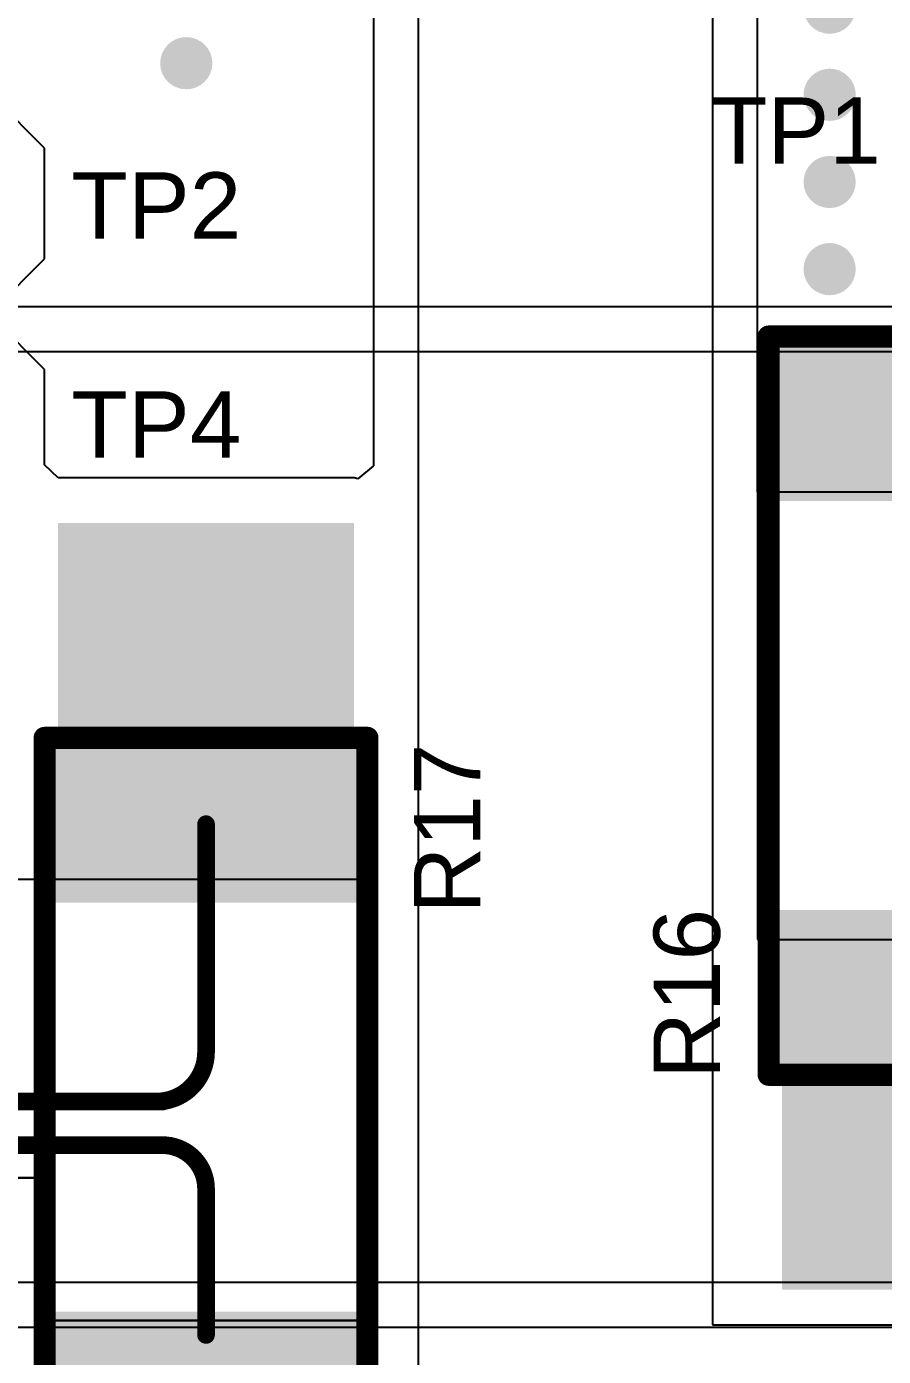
# Model space of a CAD drawing. Header units: inches. Extents: x 0.38 to 9.66, y 2.79 to 4.95.
# Drawn here: x 4.77 to 5.157, y 3.668 to 4.269 of the extents above; entities that cross this region are included whole.
import ezdxf

# ---------------------------------------------------------------- set-up
doc = ezdxf.new("R2010")
doc.units = ezdxf.units.IN
doc.header["$MEASUREMENT"] = 0
for name, color, linetype in [('Bottom Layer', 5, 'Continuous'), ('Top Layer', 1, 'Continuous'), ('Top Overlay', 2, 'Continuous'), ('Top Paste', 8, 'Continuous'), ('Top Solder', 216, 'Continuous'), ('Via Holes', 16, 'Continuous')]:
    doc.layers.add(name, color=color, linetype=linetype)
doc.styles.add('Arial', font='', dxfattribs={"height": 0.2})
doc.styles.get('Arial').set_extended_font_data('Arial')

# ---------------------------------------------------------------- blocks, each defined once
blk = doc.blocks.new('RES_2512_14')
at = {"layer": 'Top Layer'}
for points in [[(-0.15945, 0.06693), (-0.09646, 0.06693), (-0.09646, -0.06693), (-0.15945, -0.06693)], [(0.09646, 0.06693), (0.15945, 0.06693), (0.15945, -0.06693), (0.09646, -0.06693)]]:
    blk.add_hatch(color=1, dxfattribs=at).paths.add_polyline_path(points)
at = {"layer": 'Top Paste'}
for points in [[(-0.15945, 0.06693), (-0.09646, 0.06693), (-0.09646, -0.06693), (-0.15945, -0.06693)], [(0.09646, 0.06693), (0.15945, 0.06693), (0.15945, -0.06693), (0.09646, -0.06693)]]:
    blk.add_hatch(color=8, dxfattribs=at).paths.add_polyline_path(points)
at = {"layer": 'Top Solder'}
for points in [[(-0.16345, 0.07093), (-0.09246, 0.07093), (-0.09246, -0.07093), (-0.16345, -0.07093)], [(0.09246, 0.07093), (0.16345, 0.07093), (0.16345, -0.07093), (0.09246, -0.07093)]]:
    blk.add_hatch(color=216, dxfattribs=at).paths.add_polyline_path(points)
at = {"layer": 'Top Overlay'}
for points in [[(-0.167, -0.073, 0.01, 0.01, 0), (-0.167, 0.073, 0.01, 0.01, 0)], [(0.16679, 0.073, 0.01, 0.01, 0), (-0.167, 0.073, 0.01, 0.01, 0)], [(0.16679, -0.073, 0.01, 0.01, 0), (0.16679, 0.073, 0.01, 0.01, 0)], [(0.16679, -0.073, 0.01, 0.01, 0), (-0.167, -0.073, 0.01, 0.01, 0)]]:
    blk.add_lwpolyline(points, format="xyseb", dxfattribs=at)
for points in [[(-0.1695, 0.073, 0.005, 0.005, 1), (-0.1645, 0.073, 0.005, 0.005, 1)], [(-0.1695, 0.073, 0.005, 0.005, 1), (-0.1645, 0.073, 0.005, 0.005, 1)], [(0.16429, 0.073, 0.005, 0.005, 1), (0.16929, 0.073, 0.005, 0.005, 1)], [(0.16429, 0.073, 0.005, 0.005, 1), (0.16929, 0.073, 0.005, 0.005, 1)], [(-0.1695, -0.073, 0.005, 0.005, 1), (-0.1645, -0.073, 0.005, 0.005, 1)], [(-0.1695, -0.073, 0.005, 0.005, 1), (-0.1645, -0.073, 0.005, 0.005, 1)], [(0.16429, -0.073, 0.005, 0.005, 1), (0.16929, -0.073, 0.005, 0.005, 1)], [(0.16429, -0.073, 0.005, 0.005, 1), (0.16929, -0.073, 0.005, 0.005, 1)]]:
    blk.add_lwpolyline(points, format="xyseb", close=True, dxfattribs=at)
blk = doc.blocks.new('RES_2512_15')
at = {"layer": 'Top Layer'}
for points in [[(-0.15945, 0.06693), (-0.09646, 0.06693), (-0.09646, -0.06693), (-0.15945, -0.06693)], [(0.09646, 0.06693), (0.15945, 0.06693), (0.15945, -0.06693), (0.09646, -0.06693)]]:
    blk.add_hatch(color=1, dxfattribs=at).paths.add_polyline_path(points)
at = {"layer": 'Top Paste'}
for points in [[(-0.15945, 0.06693), (-0.09646, 0.06693), (-0.09646, -0.06693), (-0.15945, -0.06693)], [(0.09646, 0.06693), (0.15945, 0.06693), (0.15945, -0.06693), (0.09646, -0.06693)]]:
    blk.add_hatch(color=8, dxfattribs=at).paths.add_polyline_path(points)
at = {"layer": 'Top Solder'}
for points in [[(-0.16345, 0.07093), (-0.09246, 0.07093), (-0.09246, -0.07093), (-0.16345, -0.07093)], [(0.09246, 0.07093), (0.16345, 0.07093), (0.16345, -0.07093), (0.09246, -0.07093)]]:
    blk.add_hatch(color=216, dxfattribs=at).paths.add_polyline_path(points)
at = {"layer": 'Top Overlay'}
for points in [[(-0.167, 0.073, 0.01, 0.01, 0), (0.16679, 0.073, 0.01, 0.01, 0)], [(-0.167, 0.073, 0.01, 0.01, 0), (-0.167, -0.073, 0.01, 0.01, 0)], [(0.16679, 0.073, 0.01, 0.01, 0), (0.16679, -0.073, 0.01, 0.01, 0)], [(-0.167, -0.073, 0.01, 0.01, 0), (0.16679, -0.073, 0.01, 0.01, 0)]]:
    blk.add_lwpolyline(points, format="xyseb", dxfattribs=at)
for points in [[(-0.1695, 0.073, 0.005, 0.005, 1), (-0.1645, 0.073, 0.005, 0.005, 1)], [(-0.1695, 0.073, 0.005, 0.005, 1), (-0.1645, 0.073, 0.005, 0.005, 1)], [(0.16429, 0.073, 0.005, 0.005, 1), (0.16929, 0.073, 0.005, 0.005, 1)], [(0.16429, 0.073, 0.005, 0.005, 1), (0.16929, 0.073, 0.005, 0.005, 1)], [(-0.1695, -0.073, 0.005, 0.005, 1), (-0.1645, -0.073, 0.005, 0.005, 1)], [(-0.1695, -0.073, 0.005, 0.005, 1), (-0.1645, -0.073, 0.005, 0.005, 1)], [(0.16429, -0.073, 0.005, 0.005, 1), (0.16929, -0.073, 0.005, 0.005, 1)], [(0.16429, -0.073, 0.005, 0.005, 1), (0.16929, -0.073, 0.005, 0.005, 1)]]:
    blk.add_lwpolyline(points, format="xyseb", close=True, dxfattribs=at)

msp = doc.modelspace()

# ---------------------------------------------------------------- hatches: boundary and pattern name
at = {"layer": 'Bottom Layer'}
h = msp.add_hatch(color=5, dxfattribs=at)
edge = h.paths.add_edge_path()
edge.add_arc((5.133, 4.2776), 0.01181, 0, 360)
h = msp.add_hatch(color=5, dxfattribs=at)
edge = h.paths.add_edge_path()
edge.add_arc((4.842, 4.2525), 0.01181, 0, 360)
h = msp.add_hatch(color=5, dxfattribs=at)
edge = h.paths.add_edge_path()
edge.add_arc((5.133, 4.2382), 0.01181, 0, 360)
h = msp.add_hatch(color=5, dxfattribs=at)
edge = h.paths.add_edge_path()
edge.add_arc((5.133, 4.1988), 0.01181, 0, 360)
h = msp.add_hatch(color=5, dxfattribs=at)
edge = h.paths.add_edge_path()
edge.add_arc((5.133, 4.1594), 0.01181, 0, 360)
h = msp.add_hatch(color=5, dxfattribs=at)
edge = h.paths.add_edge_path()
edge.add_arc((4.81167, 4.0175), 0.01181, 0, 360)
h = msp.add_hatch(color=5, dxfattribs=at)
edge = h.paths.add_edge_path()
edge.add_arc((4.85107, 4.0175), 0.01181, 0, 360)
h = msp.add_hatch(color=5, dxfattribs=at)
edge = h.paths.add_edge_path()
edge.add_arc((4.89047, 4.0175), 0.01181, 0, 360)
h = msp.add_hatch(color=5, dxfattribs=at)
edge = h.paths.add_edge_path()
edge.add_arc((4.81167, 3.97782), 0.01181, 0, 360)
h = msp.add_hatch(color=5, dxfattribs=at)
edge = h.paths.add_edge_path()
edge.add_arc((4.85107, 3.97782), 0.01181, 0, 360)
h = msp.add_hatch(color=5, dxfattribs=at)
edge = h.paths.add_edge_path()
edge.add_arc((4.89047, 3.97782), 0.01181, 0, 360)
h = msp.add_hatch(color=5, dxfattribs=at)
edge = h.paths.add_edge_path()
edge.add_arc((5.1389, 3.76478), 0.01181, 0, 360)
h = msp.add_hatch(color=5, dxfattribs=at)
edge = h.paths.add_edge_path()
edge.add_arc((5.1389, 3.7251), 0.01181, 0, 360)
at = {"layer": 'Top Layer'}
h = msp.add_hatch(color=1, dxfattribs=at)
edge = h.paths.add_edge_path()
edge.add_arc((5.133, 4.2776), 0.01181, 0, 360)
h = msp.add_hatch(color=1, dxfattribs=at)
edge = h.paths.add_edge_path()
edge.add_arc((4.842, 4.2525), 0.01181, 0, 360)
h = msp.add_hatch(color=1, dxfattribs=at)
edge = h.paths.add_edge_path()
edge.add_arc((5.133, 4.2382), 0.01181, 0, 360)
h = msp.add_hatch(color=1, dxfattribs=at)
edge = h.paths.add_edge_path()
edge.add_arc((5.133, 4.1988), 0.01181, 0, 360)
h = msp.add_hatch(color=1, dxfattribs=at)
edge = h.paths.add_edge_path()
edge.add_arc((5.133, 4.1594), 0.01181, 0, 360)
for points in [[(4.91787, 4.0446), (4.78402, 4.0446), (4.78402, 3.89903), (4.91787, 3.89903)], [(5.1115, 3.698), (5.24535, 3.698), (5.24535, 3.84357), (5.1115, 3.84357)]]:
    msp.add_hatch(color=1, dxfattribs=at).paths.add_polyline_path(points)
h = msp.add_hatch(color=1, dxfattribs=at)
edge = h.paths.add_edge_path()
edge.add_arc((4.81167, 4.0175), 0.01181, 0, 360)
h = msp.add_hatch(color=1, dxfattribs=at)
edge = h.paths.add_edge_path()
edge.add_arc((4.85107, 4.0175), 0.01181, 0, 360)
h = msp.add_hatch(color=1, dxfattribs=at)
edge = h.paths.add_edge_path()
edge.add_arc((4.89047, 4.0175), 0.01181, 0, 360)
h = msp.add_hatch(color=1, dxfattribs=at)
edge = h.paths.add_edge_path()
edge.add_arc((4.81167, 3.97782), 0.01181, 0, 360)
h = msp.add_hatch(color=1, dxfattribs=at)
edge = h.paths.add_edge_path()
edge.add_arc((4.85107, 3.97782), 0.01181, 0, 360)
h = msp.add_hatch(color=1, dxfattribs=at)
edge = h.paths.add_edge_path()
edge.add_arc((4.89047, 3.97782), 0.01181, 0, 360)
h = msp.add_hatch(color=1, dxfattribs=at)
edge = h.paths.add_edge_path()
edge.add_arc((5.1389, 3.76478), 0.01181, 0, 360)
h = msp.add_hatch(color=1, dxfattribs=at)
edge = h.paths.add_edge_path()
edge.add_arc((5.1389, 3.7251), 0.01181, 0, 360)
at = {"layer": 'Via Holes'}
h = msp.add_hatch(color=7, dxfattribs=at)
edge = h.paths.add_edge_path()
edge.add_arc((4.842, 4.2525), 0.00591, 0, 360)
h = msp.add_hatch(color=7, dxfattribs=at)
edge = h.paths.add_edge_path()
edge.add_arc((5.133, 4.2382), 0.00591, 0, 360)
h = msp.add_hatch(color=7, dxfattribs=at)
edge = h.paths.add_edge_path()
edge.add_arc((5.133, 4.1988), 0.00591, 0, 360)
h = msp.add_hatch(color=7, dxfattribs=at)
edge = h.paths.add_edge_path()
edge.add_arc((5.133, 4.1594), 0.00591, 0, 360)
h = msp.add_hatch(color=7, dxfattribs=at)
edge = h.paths.add_edge_path()
edge.add_arc((4.81167, 4.0175), 0.00591, 0, 360)
h = msp.add_hatch(color=7, dxfattribs=at)
edge = h.paths.add_edge_path()
edge.add_arc((4.85107, 4.0175), 0.00591, 0, 360)
h = msp.add_hatch(color=7, dxfattribs=at)
edge = h.paths.add_edge_path()
edge.add_arc((4.89047, 4.0175), 0.00591, 0, 360)
h = msp.add_hatch(color=7, dxfattribs=at)
edge = h.paths.add_edge_path()
edge.add_arc((4.81167, 3.97782), 0.00591, 0, 360)
h = msp.add_hatch(color=7, dxfattribs=at)
edge = h.paths.add_edge_path()
edge.add_arc((4.85107, 3.97782), 0.00591, 0, 360)
h = msp.add_hatch(color=7, dxfattribs=at)
edge = h.paths.add_edge_path()
edge.add_arc((4.89047, 3.97782), 0.00591, 0, 360)
h = msp.add_hatch(color=7, dxfattribs=at)
edge = h.paths.add_edge_path()
edge.add_arc((5.1389, 3.76478), 0.00591, 0, 360)
h = msp.add_hatch(color=7, dxfattribs=at)
edge = h.paths.add_edge_path()
edge.add_arc((5.1389, 3.7251), 0.00591, 0, 360)

# ---------------------------------------------------------------- linework, layer by layer
at = {"layer": 'Bottom Layer'}
for p, q in [((5.66451, 4.14239), (4.74872, 4.14239)), ((5.66451, 4.122), (4.74872, 4.122)), ((4.54669, 3.70139), (5.31658, 3.70139)), ((4.5487, 3.681), (5.39892, 3.681))]:
    msp.add_line(p, q, dxfattribs=at)
at = {"layer": 'Top Layer'}
for p, q in [((4.92661, 4.465), (4.92661, 4.07039)), ((4.947, 3.607), (4.947, 4.465)), ((5.08, 4.372), (5.08, 3.6821)), ((5.10039, 4.05858), (5.10039, 4.35161)), ((4.77794, 4.21401), (4.75294, 4.23901)), ((4.77794, 4.16401), (4.77794, 4.21401)), ((4.75294, 4.13901), (4.77794, 4.16401)), ((4.77794, 4.11401), (4.75294, 4.13901)), ((4.77794, 4.07092), (4.77794, 4.11401)), ((4.78402, 4.06499), (4.77794, 4.07092)), ((4.92661, 4.07039), (4.91961, 4.06465)), ((4.91787, 4.06499), (4.78402, 4.06499)), ((4.91961, 4.06465), (4.91787, 4.06499)), ((5.2425, 4.05858), (5.10039, 4.05858)), ((5.10039, 4.05858), (5.10039, 3.85626)), ((5.2425, 4.05858), (5.10039, 4.05858)), ((4.76402, 3.88363), (4.9276, 3.88363)), ((4.9276, 3.88363), (4.9276, 3.68402)), ((5.10039, 3.85626), (5.26535, 3.85626)), ((4.77794, 3.74854), (4.64511, 3.74854)), ((4.6576, 3.74854), (4.77794, 3.74854)), ((4.77794, 3.68402), (4.77794, 3.74854)), ((4.77794, 3.74854), (4.77794, 3.68402)), ((4.9276, 3.68402), (4.77794, 3.68402)), ((4.77794, 3.68402), (4.92661, 3.68402)), ((4.92661, 3.68402), (4.92661, 3.607)), ((5.08, 3.6821), (5.39369, 3.6821))]:
    msp.add_line(p, q, dxfattribs=at)
for points in [[(4.85094, 3.80547, 0.008, 0.008, 0), (4.85094, 3.90843, 0.008, 0.008, 0)], [(4.85094, 3.80547, 0.008, 0.008, -0.414214), (4.82849, 3.78302, 0.008, 0.008, 0)], [(4.66713, 3.78302, 0.008, 0.008, 0), (4.82849, 3.78302, 0.008, 0.008, 0)], [(4.82849, 3.78302, 0.008, 0.008, 0), (4.83124, 3.78302, 0.008, 0.008, 0)], [(4.66713, 3.76332, 0.008, 0.008, 0), (4.83124, 3.76332, 0.008, 0.008, 0)], [(4.83124, 3.76332, 0.008, 0.008, -0.414214), (4.85094, 3.74362, 0.008, 0.008, 0)], [(4.85094, 3.67752, 0.008, 0.008, 0), (4.85094, 3.74362, 0.008, 0.008, 0)]]:
    msp.add_lwpolyline(points, format="xyseb", dxfattribs=at)
for points in [[(4.84894, 3.90843, 0.004, 0.004, 1), (4.85294, 3.90843, 0.004, 0.004, 1)], [(4.84894, 3.80547, 0.004, 0.004, 1), (4.85294, 3.80547, 0.004, 0.004, 1)], [(4.84894, 3.80547, 0.004, 0.004, 1), (4.85294, 3.80547, 0.004, 0.004, 1)], [(4.82649, 3.78302, 0.004, 0.004, 1), (4.83049, 3.78302, 0.004, 0.004, 1)], [(4.82649, 3.78302, 0.004, 0.004, 1), (4.83049, 3.78302, 0.004, 0.004, 1)], [(4.82649, 3.78302, 0.004, 0.004, 1), (4.83049, 3.78302, 0.004, 0.004, 1)], [(4.82924, 3.78302, 0.004, 0.004, 1), (4.83324, 3.78302, 0.004, 0.004, 1)], [(4.82924, 3.76332, 0.004, 0.004, 1), (4.83324, 3.76332, 0.004, 0.004, 1)], [(4.82924, 3.76332, 0.004, 0.004, 1), (4.83324, 3.76332, 0.004, 0.004, 1)], [(4.84894, 3.74362, 0.004, 0.004, 1), (4.85294, 3.74362, 0.004, 0.004, 1)], [(4.84894, 3.74362, 0.004, 0.004, 1), (4.85294, 3.74362, 0.004, 0.004, 1)], [(4.84894, 3.67752, 0.004, 0.004, 1), (4.85294, 3.67752, 0.004, 0.004, 1)]]:
    msp.add_lwpolyline(points, format="xyseb", close=True, dxfattribs=at)

# ---------------------------------------------------------------- block references
for name, p, rotation in [('RES_2512_15', (5.17842, 3.96213), 90), ('RES_2512_14', (4.85094, 3.78047), 270)]:
    msp.add_blockref(name, p, dxfattribs=dict(rotation=rotation))

# ---------------------------------------------------------------- texts
at = {"layer": 'Top Overlay', "style": 'Arial'}
for s, p in [('TP1', (5.07926, 4.207)), ('TP2', (4.79001, 4.17315)), ('TP4', (4.79001, 4.07415))]:
    msp.add_text(s, height=0.03, dxfattribs=at).set_placement(p)
for s, p in [('R17', (4.975, 3.86797)), ('R16', (5.08336, 3.79325))]:
    msp.add_text(s, height=0.03, rotation=90, dxfattribs=at).set_placement(p)

doc.saveas('drawing.dxf')
